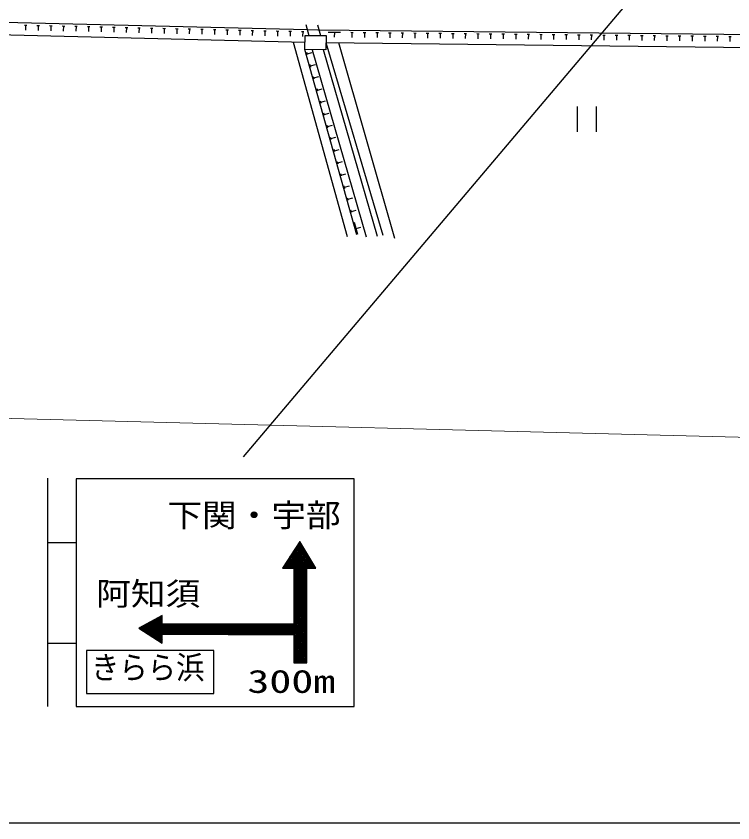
# Model space of a CAD drawing. Units: millimetres, scale not verified. Extents: x 40000 to 680000, y 20000 to 380000.
# Drawn here: x 206367 to 263250, y 205000 to 269027 of the extents above; entities that cross this region are included whole.
import ezdxf
from ezdxf.enums import TextEntityAlignment as Align

# ---------------------------------------------------------------- set-up
doc = ezdxf.new("R2010")
doc.units = ezdxf.units.MM
doc.header["$LTSCALE"] = 1000
for name, color, linetype, lineweight in [('M-BGD', 7, 'Continuous', 25), ('M-STR-HTXT', 7, 'Continuous', 13), ('M-STR-STRC', 7, 'Continuous', 25), ('M-TTL-BAND', 7, 'Continuous', 25)]:
    doc.layers.add(name, color=color, linetype=linetype, lineweight=lineweight)
doc.styles.add('ＭＳ ゴシック', font='')
doc.styles.get('ＭＳ ゴシック').set_extended_font_data('MS Gothic')

msp = doc.modelspace()

# ---------------------------------------------------------------- linework, layer by layer
at = {"layer": 'M-BGD'}
for p, q in [((169604, 268455), (229292, 266950)), ((207022, 268318), (207222, 268313)), ((207122, 268316), (207112, 267916)), ((208021, 268295), (208221, 268290)), ((208121, 268292), (208112, 267892)), ((229367, 268360), (229609, 267487)), ((230279, 268347), (230516, 267480)), ((209021, 268271), (209221, 268267)), ((209121, 268269), (209112, 267869)), ((210021, 268248), (210221, 268243)), ((210121, 268245), (210111, 267846)), ((211021, 268224), (211221, 268220)), ((211121, 268222), (211111, 267822)), ((212020, 268201), (212220, 268196)), ((212120, 268199), (212111, 267799)), ((213020, 268178), (213220, 268173)), ((213120, 268175), (213111, 267775)), ((214020, 268154), (214220, 268149)), ((214120, 268152), (214110, 267752)), ((215019, 268131), (215219, 268126)), ((215119, 268128), (215110, 267728)), ((216019, 268107), (216219, 268103)), ((216119, 268105), (216110, 267705)), ((217019, 268084), (217219, 268079)), ((217119, 268081), (217110, 267682)), ((218019, 268060), (218219, 268056)), ((218119, 268058), (218109, 267658)), ((219018, 268037), (219218, 268032)), ((219118, 268035), (219109, 267635)), ((220018, 268014), (220218, 268009)), ((220118, 268011), (220109, 267611)), ((221018, 267990), (221218, 267985)), ((221118, 267988), (221108, 267588)), ((222018, 267967), (222217, 267962)), ((222118, 267964), (222108, 267564)), ((223017, 267943), (223217, 267939)), ((223117, 267941), (223108, 267541)), ((224017, 267920), (224217, 267915)), ((224117, 267918), (224108, 267518)), ((225017, 267896), (225217, 267892)), ((225117, 267894), (225107, 267494)), ((226016, 267873), (226216, 267868)), ((226116, 267871), (226107, 267471)), ((227016, 267850), (227216, 267845)), ((227116, 267847), (227107, 267447)), ((228016, 267826), (228216, 267822)), ((228116, 267824), (228107, 267424)), ((229016, 267802), (229213, 267797)), ((229114, 267800), (229104, 267400)), ((231122, 267763), (232122, 267752)), ((231622, 267757), (231617, 267357)), ((232921, 267744), (233121, 267741)), ((233021, 267742), (233017, 267342)), ((233921, 267733), (234121, 267731)), ((234021, 267732), (234017, 267332)), ((234921, 267722), (235121, 267720)), ((235021, 267721), (235017, 267321)), ((235921, 267711), (236121, 267709)), ((236021, 267710), (236017, 267310)), ((236921, 267701), (237121, 267699)), ((237021, 267700), (237017, 267300)), ((237921, 267690), (238121, 267688)), ((238021, 267689), (238017, 267289)), ((238921, 267679), (239121, 267677)), ((239021, 267678), (239017, 267278)), ((239921, 267669), (240121, 267666)), ((240021, 267667), (240017, 267267)), ((240921, 267658), (241121, 267656)), ((241021, 267657), (241017, 267257)), ((241921, 267647), (242121, 267645)), ((242021, 267646), (242017, 267246)), ((242921, 267636), (243121, 267634)), ((243021, 267635), (243017, 267235)), ((243921, 267626), (244121, 267624)), ((244021, 267625), (244017, 267225)), ((244921, 267615), (245121, 267613)), ((245021, 267614), (245016, 267214)), ((245921, 267604), (246121, 267602)), ((246021, 267603), (246016, 267203)), ((246921, 267594), (247121, 267591)), ((247021, 267592), (247016, 267193)), ((247921, 267583), (248121, 267581)), ((248021, 267582), (248016, 267182)), ((248921, 267572), (249121, 267570)), ((249021, 267571), (249016, 267171)), ((249920, 267561), (250120, 267559)), ((250020, 267560), (250016, 267160)), ((250920, 267551), (251120, 267549)), ((251020, 267550), (251016, 267150)), ((251920, 267540), (252120, 267538)), ((252020, 267539), (252016, 267139)), ((252920, 267529), (253120, 267527)), ((253020, 267528), (253016, 267128)), ((253920, 267519), (254120, 267516)), ((254020, 267518), (254016, 267118)), ((254920, 267508), (255120, 267506)), ((255020, 267507), (255016, 267107)), ((255920, 267497), (256120, 267495)), ((256020, 267496), (256016, 267096)), ((256920, 267486), (257120, 267484)), ((257020, 267485), (257016, 267085)), ((257920, 267476), (258120, 267474)), ((258020, 267475), (258016, 267075)), ((258920, 267465), (259120, 267463)), ((259020, 267464), (259016, 267064)), ((259920, 267454), (260120, 267452)), ((260020, 267453), (260016, 267053)), ((260920, 267444), (261120, 267441)), ((261020, 267443), (261016, 267043)), ((261920, 267433), (262120, 267431)), ((262020, 267432), (262016, 267032)), ((262920, 267422), (263120, 267420)), ((263020, 267421), (263015, 267021)), ((228348, 266974), (232627, 251542)), ((233401, 251675), (229288, 266367)), ((229864, 266363), (234151, 251522)), ((235047, 251544), (230763, 266356)), ((230959, 266926), (267621, 266514)), ((230959, 266926), (235457, 251640)), ((236419, 251391), (231965, 266915)), ((229492, 265950), (229438, 266142)), ((229465, 266046), (229850, 266154)), ((229762, 264987), (229708, 265179)), ((229735, 265083), (230120, 265191)), ((230031, 264024), (229977, 264216)), ((230004, 264120), (230389, 264228)), ((230301, 263061), (230247, 263253)), ((230274, 263157), (230659, 263265)), ((230570, 262098), (230517, 262290)), ((230543, 262194), (230929, 262302)), ((230840, 261135), (230786, 261327)), ((230813, 261231), (231198, 261339)), ((250904, 261852), (250904, 259852)), ((252404, 261852), (252404, 259852)), ((231110, 260172), (231056, 260364)), ((231083, 260268), (231468, 260376)), ((231379, 259209), (231325, 259401)), ((231352, 259305), (231737, 259413)), ((231649, 258246), (231595, 258438)), ((231622, 258342), (232007, 258450)), ((231919, 257283), (231865, 257476)), ((231892, 257379), (232277, 257487)), ((232188, 256320), (232134, 256513)), ((232161, 256416), (232546, 256524)), ((232458, 255357), (232404, 255550)), ((232431, 255453), (232816, 255561)), ((232727, 254394), (232673, 254587)), ((232700, 254490), (233086, 254598)), ((232997, 253431), (232943, 253624)), ((232970, 253527), (233355, 253635)), ((233482, 251698), (233213, 252661)), ((233347, 252179), (233733, 252287))]:
    msp.add_line(p, q, dxfattribs=at)
msp.add_lwpolyline([(267485, 267513), (230323, 267911), (229455, 267931), (196641, 268743)], dxfattribs=at)
msp.add_lwpolyline([(229296, 267489), (230963, 267477), (230954, 266355), (229288, 266367)], close=True, dxfattribs=at)
at = {"layer": 'M-STR-HTXT'}
msp.add_line((65355, 240699), (489692, 229815), dxfattribs=at)
at = {"layer": 'M-STR-STRC'}
for p, q in [((261374, 277783), (224386, 234051)), ((208853, 232360), (208853, 214226)), ((228881, 227303), (228869, 227315)), ((208853, 227245), (211127, 227245)), ((227584, 225333), (229130, 226892)), ((227605, 225217), (229182, 226807)), ((227742, 225218), (229233, 226722)), ((227842, 225731), (229078, 226978)), ((228100, 226128), (229027, 227063)), ((228358, 226526), (228975, 227148)), ((230030, 225210), (228493, 226734)), ((230121, 225256), (228547, 226817)), ((229914, 225597), (228600, 226900)), ((228615, 226923), (228923, 227234)), ((229708, 225939), (228654, 226983)), ((229501, 226280), (228708, 227066)), ((229295, 226621), (228762, 227149)), ((229088, 226962), (228816, 227232)), ((227879, 225218), (229285, 226637)), ((228015, 225219), (229337, 226551)), ((229440, 224705), (228062, 226071)), ((229440, 224841), (228116, 226154)), ((228152, 225219), (229388, 226466)), ((229440, 224977), (228170, 226237)), ((229441, 225113), (228224, 226320)), ((229492, 225198), (228278, 226403)), ((228289, 225220), (229440, 226381)), ((229627, 225201), (228331, 226486)), ((229761, 225204), (228385, 226568)), ((228401, 225195), (229492, 226295)), ((228401, 225058), (229543, 226210)), ((228401, 224920), (229595, 226125)), ((228401, 224783), (229647, 226039)), ((229896, 225207), (228439, 226651)), ((227823, 225218), (227632, 225407)), ((227960, 225218), (227686, 225490)), ((228097, 225219), (227740, 225573)), ((228234, 225220), (227793, 225656)), ((228371, 225220), (227847, 225739)), ((229440, 224296), (227901, 225822)), ((229440, 224432), (227955, 225905)), ((229440, 224569), (228009, 225988)), ((228401, 224645), (229698, 225954)), ((228401, 224508), (229750, 225869)), ((228401, 224370), (229802, 225783)), ((228401, 224233), (229853, 225698)), ((229494, 225198), (229905, 225613)), ((229633, 225201), (229957, 225527)), ((229772, 225204), (230008, 225442)), ((227550, 225217), (227524, 225242)), ((227686, 225217), (227578, 225325)), ((228400, 223958), (229440, 225007)), ((228400, 223820), (229440, 224869)), ((229440, 224160), (228401, 225190)), ((228401, 224095), (229441, 225144)), ((229440, 224024), (228401, 225054)), ((229439, 223888), (228401, 224918)), ((229439, 223752), (228401, 224781)), ((229912, 225207), (230060, 225357)), ((230051, 225210), (230112, 225271)), ((228400, 223683), (229440, 224732)), ((228400, 223545), (229440, 224594)), ((228400, 223408), (229440, 224457)), ((228400, 223270), (229440, 224319)), ((228400, 223133), (229440, 224181)), ((229439, 223616), (228401, 224645)), ((229439, 223480), (228401, 224509)), ((229439, 223343), (228401, 224373)), ((229439, 223207), (228401, 224237)), ((229439, 223071), (228401, 224100)), ((228400, 222995), (229440, 224044)), ((229438, 222935), (228400, 223964)), ((228400, 222858), (229439, 223906)), ((229438, 222799), (228400, 223828)), ((228400, 222720), (229439, 223769)), ((229438, 222663), (228400, 223692)), ((228400, 222583), (229439, 223631)), ((229438, 222527), (228400, 223556)), ((228400, 222445), (229439, 223494)), ((228399, 222170), (229439, 223218)), ((228399, 222033), (229439, 223081)), ((228399, 221895), (229438, 222943)), ((229438, 222390), (228400, 223419)), ((228400, 222308), (229439, 223356)), ((229438, 222254), (228400, 223283)), ((229438, 222118), (228400, 223147)), ((229437, 221982), (228400, 223011)), ((229437, 221846), (228400, 222875)), ((228399, 221758), (229438, 222806)), ((228399, 221620), (229438, 222668)), ((228399, 221483), (229438, 222531)), ((228399, 221345), (229438, 222393)), ((228399, 221208), (229438, 222256)), ((229437, 221710), (228400, 222738)), ((229437, 221574), (228400, 222602)), ((229437, 221437), (228400, 222466)), ((229437, 221301), (228400, 222330)), ((229437, 221165), (228400, 222194)), ((228399, 221070), (229438, 222118)), ((229437, 221029), (228399, 222057)), ((228399, 220933), (229437, 221980)), ((229436, 220893), (228399, 221921)), ((228399, 220795), (229437, 221843)), ((229436, 220757), (228399, 221785)), ((228399, 220658), (229437, 221705)), ((229436, 220621), (228399, 221649)), ((228399, 220520), (229437, 221568)), ((217108, 220992), (216421, 220262)), ((217335, 221113), (216492, 220216)), ((217562, 221233), (216562, 220170)), ((217789, 221354), (216633, 220124)), ((217960, 221415), (216703, 220078)), ((217961, 221295), (216774, 220033)), ((217961, 221174), (216844, 219987)), ((217961, 221054), (216915, 219941)), ((217958, 219945), (216939, 220903)), ((217961, 220933), (216985, 219895)), ((218059, 219964), (217016, 220944)), ((218180, 219963), (217094, 220985)), ((218301, 219963), (217171, 221026)), ((218423, 219963), (217248, 221067)), ((218544, 219962), (217325, 221108)), ((218665, 219962), (217403, 221149)), ((218786, 219961), (217480, 221190)), ((217962, 220851), (217557, 221231)), ((217961, 220964), (217634, 221272)), ((217961, 221078), (217712, 221313)), ((217961, 221192), (217789, 221354)), ((217960, 221306), (217866, 221395)), ((217960, 221420), (217943, 221436)), ((228398, 220245), (229437, 221293)), ((228398, 220108), (229437, 221155)), ((228398, 219970), (229437, 221017)), ((229436, 220485), (228399, 221513)), ((228399, 220383), (229437, 221430)), ((229436, 220348), (228399, 221376)), ((229436, 220212), (228399, 221240)), ((229436, 220076), (228399, 221104)), ((229435, 219940), (228399, 220968)), ((216200, 220510), (216139, 220446)), ((216392, 220281), (216167, 220493)), ((216427, 220631), (216210, 220400)), ((216785, 220025), (216244, 220534)), ((216654, 220751), (216280, 220354)), ((217177, 219770), (216321, 220575)), ((216881, 220872), (216351, 220308)), ((217570, 219515), (216398, 220616)), ((217951, 219270), (216476, 220657)), ((217952, 219382), (216553, 220698)), ((217953, 219495), (216630, 220739)), ((217955, 219607), (216707, 220780)), ((217956, 219720), (216785, 220821)), ((217957, 219832), (216862, 220862)), ((217962, 220813), (217056, 219849)), ((218052, 220788), (217126, 219803)), ((218165, 220787), (217197, 219757)), ((218279, 220787), (217267, 219711)), ((218392, 220787), (217338, 219666)), ((218505, 220786), (217408, 219620)), ((218619, 220786), (217479, 219574)), ((218732, 220786), (217959, 219964)), ((218908, 219961), (218028, 220788)), ((218845, 220785), (218073, 219964)), ((219029, 219961), (218150, 220787)), ((218959, 220785), (218186, 219963)), ((219150, 219960), (218271, 220787)), ((219072, 220785), (218299, 219963)), ((219272, 219960), (218392, 220787)), ((219185, 220785), (218413, 219963)), ((219393, 219959), (218513, 220786)), ((219299, 220784), (218526, 219962)), ((219514, 219959), (218635, 220786)), ((219412, 220784), (218639, 219962)), ((219525, 220784), (218752, 219962)), ((219635, 219959), (218756, 220786)), ((219639, 220783), (218866, 219961)), ((219757, 219958), (218877, 220785)), ((219752, 220783), (218979, 219961)), ((219878, 219958), (218998, 220785)), ((219865, 220783), (219092, 219960)), ((219999, 219957), (219119, 220785)), ((219979, 220782), (219206, 219960)), ((220121, 219957), (219241, 220784)), ((220092, 220782), (219319, 219960)), ((220242, 219957), (219362, 220784)), ((220205, 220782), (219432, 219959)), ((220363, 219956), (219483, 220784)), ((220319, 220781), (219545, 219959)), ((220484, 219956), (219604, 220783)), ((220432, 220781), (219659, 219959)), ((220606, 219955), (219726, 220783)), ((220545, 220781), (219772, 219958)), ((220727, 219955), (219847, 220783)), ((220659, 220780), (219885, 219958)), ((220848, 219955), (219968, 220782)), ((220772, 220780), (219999, 219957)), ((220970, 219954), (220089, 220782)), ((220885, 220780), (220112, 219957)), ((221091, 219954), (220210, 220782)), ((220999, 220779), (220225, 219957)), ((221212, 219953), (220332, 220781)), ((221112, 220779), (220338, 219956)), ((221225, 220779), (220452, 219956)), ((221333, 219953), (220453, 220781)), ((221339, 220778), (220565, 219956)), ((221455, 219953), (220574, 220781)), ((221452, 220778), (220678, 219955)), ((221576, 219952), (220695, 220780)), ((221565, 220778), (220792, 219955)), ((221697, 219952), (220817, 220780)), ((221679, 220777), (220905, 219954)), ((221819, 219951), (220938, 220779)), ((221792, 220777), (221018, 219954)), ((221940, 219951), (221059, 220779)), ((221905, 220777), (221131, 219954)), ((222061, 219951), (221180, 220779)), ((222019, 220776), (221245, 219953)), ((222182, 219950), (221302, 220778)), ((222132, 220776), (221358, 219953)), ((222304, 219950), (221423, 220778)), ((222245, 220776), (221471, 219953)), ((222425, 219949), (221544, 220778)), ((222359, 220775), (221585, 219952)), ((222546, 219949), (221665, 220777)), ((222472, 220775), (221698, 219952)), ((222668, 219949), (221786, 220777)), ((222585, 220775), (221811, 219951)), ((222789, 219948), (221908, 220777)), ((222699, 220774), (221924, 219951)), ((222910, 219948), (222029, 220776)), ((222812, 220774), (222038, 219951)), ((223031, 219947), (222150, 220776)), ((222925, 220774), (222151, 219950)), ((223039, 220773), (222264, 219950)), ((223153, 219947), (222271, 220776)), ((223152, 220773), (222378, 219950)), ((223274, 219947), (222393, 220775)), ((223265, 220773), (222491, 219949)), ((223395, 219946), (222514, 220775)), ((223379, 220772), (222604, 219949)), ((223516, 219946), (222635, 220775)), ((223492, 220772), (222717, 219948)), ((223638, 219945), (222756, 220774)), ((223605, 220772), (222831, 219948)), ((223759, 219945), (222878, 220774)), ((223719, 220771), (222944, 219948)), ((223880, 219945), (222999, 220774)), ((223832, 220771), (223057, 219947)), ((224002, 219944), (223120, 220773)), ((223945, 220771), (223171, 219947)), ((224123, 219944), (223241, 220773)), ((224059, 220770), (223284, 219947)), ((224244, 219943), (223362, 220772)), ((224172, 220770), (223397, 219946)), ((224365, 219943), (223484, 220772)), ((224285, 220770), (223510, 219946)), ((224487, 219943), (223605, 220772)), ((224399, 220769), (223624, 219945)), ((224608, 219942), (223726, 220771)), ((224512, 220769), (223737, 219945)), ((224729, 219942), (223847, 220771)), ((224625, 220769), (223850, 219945)), ((224739, 220769), (223964, 219944)), ((224851, 219941), (223969, 220771)), ((224852, 220768), (224077, 219944)), ((224972, 219941), (224090, 220770)), ((224965, 220768), (224190, 219944)), ((225093, 219941), (224211, 220770)), ((225079, 220768), (224304, 219943)), ((225214, 219940), (224332, 220770)), ((225192, 220767), (224417, 219943)), ((225336, 219940), (224453, 220769)), ((225305, 220767), (224530, 219942)), ((225457, 219939), (224575, 220769)), ((225419, 220767), (224643, 219942)), ((225578, 219939), (224696, 220769)), ((225532, 220766), (224757, 219942)), ((225700, 219939), (224817, 220768)), ((225645, 220766), (224870, 219941)), ((225821, 219938), (224938, 220768)), ((225759, 220766), (224983, 219941)), ((225942, 219938), (225060, 220768)), ((225872, 220765), (225097, 219941)), ((226063, 219937), (225181, 220767)), ((225985, 220765), (225210, 219940)), ((226185, 219937), (225302, 220767)), ((226099, 220765), (225323, 219940)), ((226306, 219937), (225423, 220767)), ((226212, 220764), (225436, 219939)), ((226427, 219936), (225545, 220766)), ((226325, 220764), (225550, 219939)), ((226439, 220764), (225663, 219939)), ((226549, 219936), (225666, 220766)), ((226552, 220763), (225776, 219938)), ((226670, 219935), (225787, 220765)), ((226665, 220763), (225890, 219938)), ((226791, 219935), (225908, 220765)), ((226779, 220763), (226003, 219938)), ((226912, 219935), (226029, 220765)), ((226892, 220762), (226116, 219937)), ((227034, 219934), (226151, 220764)), ((227005, 220762), (226229, 219937)), ((227155, 219934), (226272, 220764)), ((227119, 220762), (226343, 219936)), ((227276, 219933), (226393, 220764)), ((227232, 220761), (226456, 219936)), ((227398, 219933), (226514, 220763)), ((227345, 220761), (226569, 219936)), ((227519, 219933), (226636, 220763)), ((227459, 220761), (226683, 219935)), ((227640, 219932), (226757, 220763)), ((227572, 220760), (226796, 219935)), ((227761, 219932), (226878, 220762)), ((227685, 220760), (226909, 219935)), ((227883, 219931), (226999, 220762)), ((227799, 220760), (227022, 219934)), ((228004, 219931), (227121, 220762)), ((227912, 220759), (227136, 219934)), ((228125, 219931), (227242, 220761)), ((228025, 220759), (227249, 219933)), ((228139, 220759), (227362, 219933)), ((228247, 219930), (227363, 220761)), ((228252, 220758), (227476, 219933)), ((228368, 219930), (227484, 220761)), ((228365, 220758), (227589, 219932)), ((228398, 220015), (227605, 220760)), ((228399, 220673), (227702, 219932)), ((228398, 220128), (227727, 220760)), ((228399, 220552), (227815, 219932)), ((228398, 220242), (227848, 220760)), ((228399, 220431), (227929, 219931)), ((228398, 220356), (227969, 220759)), ((228398, 220310), (228042, 219931)), ((228399, 220469), (228090, 220759)), ((228399, 220583), (228212, 220758)), ((228399, 220696), (228333, 220758)), ((228398, 219833), (229436, 220880)), ((228398, 219695), (229436, 220742)), ((228398, 219558), (229436, 220605)), ((228398, 219420), (229436, 220467)), ((228398, 219283), (229436, 220330)), ((229435, 219259), (228398, 220287)), ((229435, 219804), (228399, 220832)), ((229435, 219668), (228399, 220695)), ((229435, 219532), (228399, 220559)), ((229435, 219395), (228399, 220423)), ((217959, 219963), (217549, 219528)), ((217957, 219841), (217620, 219482)), ((217956, 219719), (217690, 219436)), ((228398, 220189), (228155, 219930)), ((228398, 220068), (228269, 219930)), ((228398, 219947), (228382, 219930)), ((228398, 219145), (229436, 220192)), ((229435, 219123), (228398, 220151)), ((228398, 219008), (229436, 220054)), ((229435, 218987), (228398, 220014)), ((228398, 218870), (229435, 219917)), ((229434, 218851), (228398, 219878)), ((228398, 218733), (229435, 219779)), ((229434, 218715), (228398, 219742)), ((228398, 218595), (229435, 219642)), ((208853, 219275), (211127, 219275)), ((217955, 219597), (217761, 219390)), ((217953, 219474), (217831, 219344)), ((217952, 219352), (217902, 219299)), ((228397, 218458), (229435, 219504)), ((228397, 218320), (229435, 219367)), ((228397, 218183), (229435, 219229)), ((228397, 218045), (229435, 219092)), ((229434, 218579), (228398, 219606)), ((229434, 218442), (228398, 219470)), ((229434, 218306), (228398, 219333)), ((229434, 218170), (228398, 219197)), ((229434, 218034), (228398, 219061)), ((228397, 217908), (229434, 218954)), ((228397, 217770), (229434, 218816)), ((229215, 217705), (228397, 218516)), ((229078, 217705), (228397, 218380)), ((229433, 217898), (228398, 218925)), ((229433, 217762), (228398, 218789)), ((229353, 217705), (228398, 218652)), ((228469, 217705), (229434, 218679)), ((228605, 217705), (229434, 218541)), ((228742, 217705), (229434, 218404)), ((228940, 217705), (228397, 218244)), ((228803, 217705), (228397, 218108)), ((228666, 217705), (228397, 217971)), ((228528, 217705), (228397, 217835)), ((228878, 217705), (229434, 218266)), ((229014, 217705), (229434, 218129)), ((229150, 217705), (229434, 217991)), ((229287, 217705), (229433, 217853)), ((229423, 217705), (229433, 217716))]:
    msp.add_line(p, q, dxfattribs=at)
for points in [[(233187, 232293), (211127, 232293), (211127, 214226), (233187, 214226)], [(229441, 225197), (230148, 225212), (228872, 227319), (227508, 225217), (228401, 225220), (228397, 217705), (229433, 217705)], [(217962, 220788), (217960, 221445), (216112, 220463), (217951, 219266), (217959, 219964), (228398, 219930), (228399, 220758)], [(211953, 215280), (222045, 215280), (222045, 218681), (211953, 218681)]]:
    msp.add_lwpolyline(points, close=True, dxfattribs=at)
at = {"layer": 'M-TTL-BAND'}
msp.add_line((40000, 205000), (579000, 205000), dxfattribs=at)

# ---------------------------------------------------------------- texts
at = {"layer": 'M-STR-STRC', "style": 'ＭＳ ゴシック'}
for s, width, p in [('下関・宇部', 1.1, (225249, 227951)), ('阿知須', 1.1, (216851, 221720)), ('きらら浜', 0.9, (216812, 215870)), ('300m', 1.4, (228208, 214765))]:
    msp.add_text(s, height=1833, dxfattribs=dict(at, width=width)).set_placement(p, align=Align.BOTTOM_CENTER)

doc.saveas('drawing.dxf')
